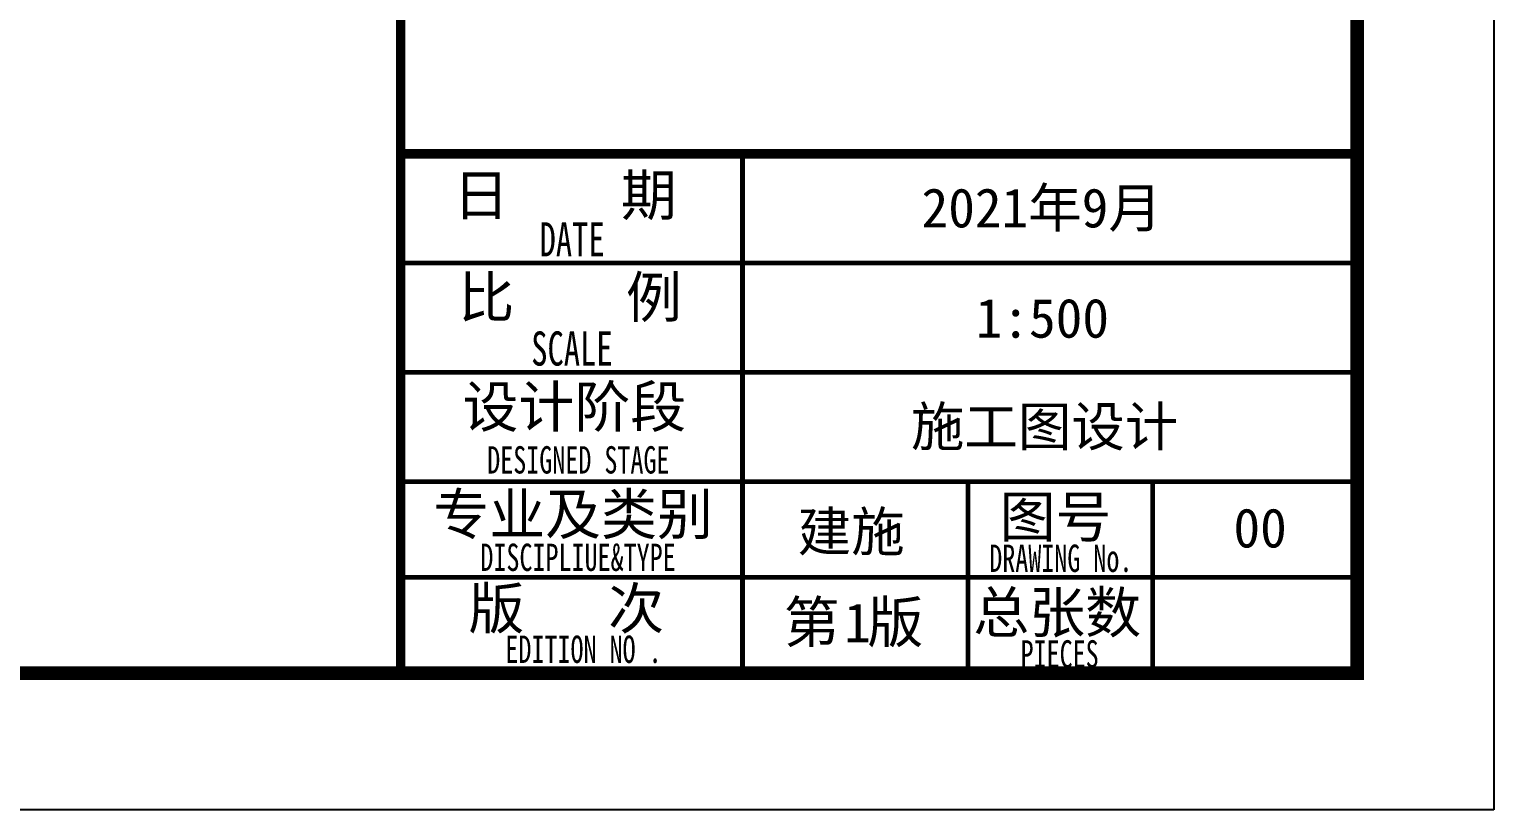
# Model space of a CAD drawing. Extents: x 39519617 to 39520126, y 3727912 to 3728254.
# Drawn here: x 39520072.7 to 39520126.3, y 3727912 to 3727940.5 of the extents above; entities that cross this region are included whole.
import ezdxf
from ezdxf.xclip import XClip

# ---------------------------------------------------------------- set-up
doc = ezdxf.new("R2010")
doc.units = 0
doc.header["$LTSCALE"] = 1000
doc.header["$MEASUREMENT"] = 0
doc.header["$XCLIPFRAME"] = 2
for name, color, linetype in [('0地块辅助线', 62, 'Continuous'), ('周边道路', 7, 'Continuous'), ('图框', 140, 'Continuous'), ('图签文字', 147, 'Continuous'), ('金属', 26, 'Continuous')]:
    doc.layers.add(name, color=color, linetype=linetype)
doc.layers.add('图签', color=147, linetype='Continuous', lineweight=18)
doc.styles.add('宋体', font='')
doc.styles.add('建筑图签-1', font='', dxfattribs={"width": 0.7})
doc.styles.get('宋体').set_extended_font_data('SimSun')
doc.styles.get('建筑图签-1').set_extended_font_data('SimHei')

# ---------------------------------------------------------------- blocks, each defined once
blk = doc.blocks.new('用地路网图')
at = {"layer": '0地块辅助线', "color": 62, "ltscale": 2, "flags": 128}
blk.add_lwpolyline([(2168.11, 1794.605), (2263.451, 1840.002), (2304.128, 1850.136), (2319.776, 1859.902), (2331.691, 1879.726), (2338.265, 1910.087), (2360.442, 1934.316), (2431.344, 1964.014), (2450.291, 1984.618), (2478.254, 1994.179), (2509.874, 1979.405), (2533.933, 1947.388), (2560.246, 1935.888), (2679.344, 1971.368), (2853.037, 2023.112), (2940.078, 2027.658)], dxfattribs=at)
blk = doc.blocks.new('sdfgdfgdfgd')
at = {"layer": '周边道路'}
ref = blk.add_blockref('用地路网图', (39518268.287, 3727143.202), dxfattribs=at)
XClip(ref).set_block_clipping_path([(1831.3204261735, 1551.0485816798), (3146.3089819103, 2599.2662372519)])
blk = doc.blocks.new('TK')
at = {"layer": '图框'}
blk.add_lwpolyline([(465375, 548714), (549475, 548714), (549475, 489314), (465375, 489314)], close=True, dxfattribs=at)
blk.add_lwpolyline([(465375, 548714), (549475, 548714), (549475, 489314), (465375, 489314)], close=True, dxfattribs=at)
at = {"layer": '图框', "const_width": 100}
blk.add_lwpolyline([(548475, 490314), (548475, 547714), (467875, 547714), (467875, 490314)], close=True, dxfattribs=at)
at = {"layer": '图框'}
for points, const_width in [([(541480, 490314), (541480, 547714)], 70), ([(541480, 494114), (548480, 494114)], 70), ([(543980, 491714), (543980, 494114)], 35), ([(541480, 493314), (548480, 493314)], 35), ([(541480, 492514), (548480, 492514)], 35), ([(541480, 491714), (548480, 491714)], 35), ([(541480, 491714), (547980, 491714)], 35), ([(543980, 490314), (543980, 491714)], 35), ([(545630, 490314), (545630, 491714)], 35), ([(545630, 490314), (545630, 491714)], 35), ([(545630, 490314), (545630, 491714)], 35), ([(546980, 490314), (546980, 491714)], 35), ([(541480, 491014), (545630, 491014)], 35), ([(545630, 491014), (548480, 491014)], 35)]:
    blk.add_lwpolyline(points, dxfattribs=dict(at, const_width=const_width))
at = {"layer": '图框', "style": '建筑图签-1', "width": 0.7}
for s, height, p in [('DATE', 250, (542496, 493363)), ('SCALE', 250, (542435, 492564)), ('DESIGNED STAGE', 200, (542113, 491774)), ('DISCIPLIUE&TYPE', 200, (542063, 491061)), ('DRAWING No.', 200, (545785, 491054)), ('EDITION NO .', 200, (542246, 490388)), ('PIECES', 200, (546014, 490354))]:
    blk.add_text(s, height=height, dxfattribs=at).set_placement(p)
at = {"layer": '图签', "color": 2, "style": '宋体'}
for s, height, p in [('2021年9月', 286.7, (545290, 493575)), ('1:500', 286.7, (545686, 492768)), ('施工图设计', 286.7, (545212, 491975)), ('建施', 286.7, (544384, 491206)), ('1', 287, (544723, 490539))]:
    blk.add_text(s, height=height, dxfattribs=at).set_placement(p)
at = {"layer": '图签文字', "color": 7, "style": '建筑图签-1'}
for s, p in [('日    期', (541864, 493662)), ('比    例', (541902, 492915)), ('设计阶段', (541932, 492113)), ('专业及类别', (541718, 491327)), ('图号', (545861, 491308)), ('版   次 ', (541976, 490637)), ('总张数', (545668, 490608)), ('第 版', (544281, 490537))]:
    blk.add_text(s, height=300, dxfattribs=at).set_placement(p)

msp = doc.modelspace()

# ---------------------------------------------------------------- block references
at = {"xscale": 0.005, "yscale": 0.005, "zscale": 0.005}
msp.add_blockref('TK', (39517378.896, 3725465.394), dxfattribs=at)
at = {"layer": '金属', "color": 0}
ref = msp.add_blockref('sdfgdfgdfgd', (-716.808, -1143.99), dxfattribs=at)
XClip(ref).set_block_clipping_path([(39520435.0788594857, 3729060.9528963021), (39520803.0788489655, 3729347.9636006849)])

# ---------------------------------------------------------------- texts
at = {"layer": '图签', "color": 3, "style": '宋体'}
msp.add_text('00', height=1.4334, dxfattribs=at).set_placement((39520116.753, 3727921.558))

doc.saveas('drawing.dxf')
